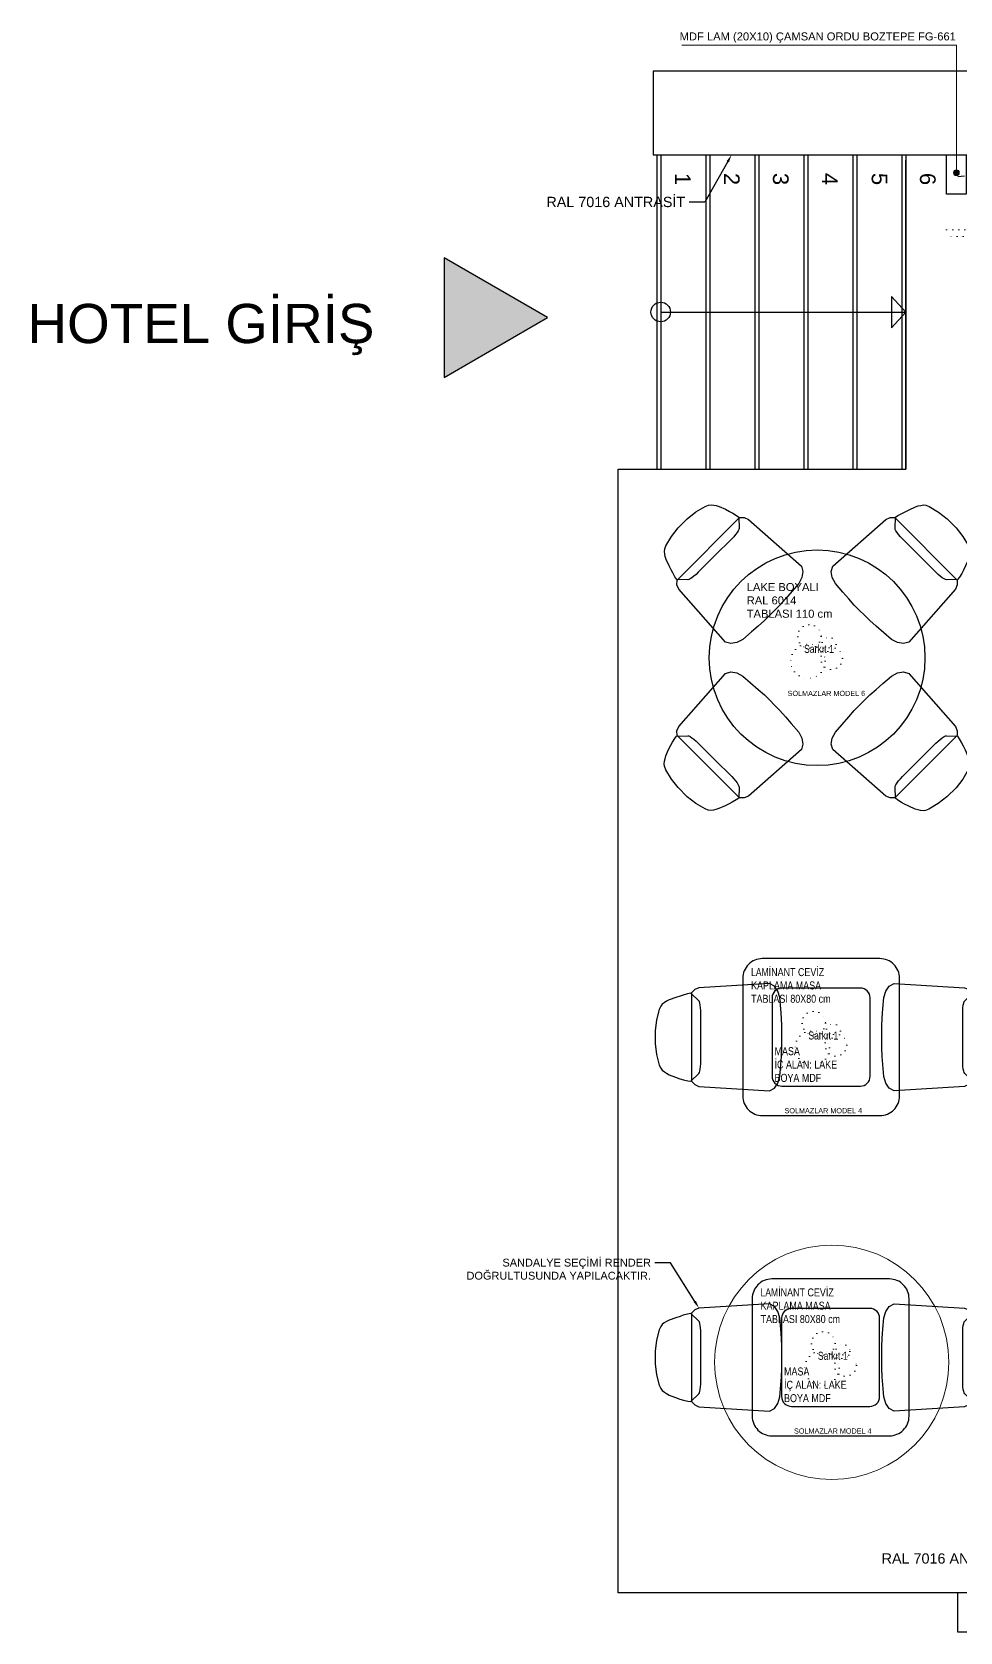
# Model space of a CAD drawing. Header units: millimetres. Extents: x 7687 to 15428, y -715 to 4028.
# Drawn here: x 7876 to 8350, y 338 to 1154 of the extents above; entities that cross this region are included whole.
import ezdxf
from ezdxf import colors
from ezdxf.entities.mleader import LeaderData, LeaderLine
from ezdxf.math import Vec2, Vec3

# ---------------------------------------------------------------- set-up
doc = ezdxf.new("R2010")
doc.units = ezdxf.units.MM
for name, pattern in [('14.022_CEKIRDEKLER_SAFTLAR_+51.00$0$ACAD_ISO07W100', [3, 0, -3]), ('ACAD_ISO07W100', [3, 0, -3]), ('CONTINUA', [0])]:
    doc.linetypes.add(name, pattern=pattern)
for name, color, linetype in [('0-MOBIL', 3, 'CONTINUA'), ('__yaç-yol-2', 6, 'Continuous'), ('_JLL.HATCH', 7, 'Continuous'), ('LAMİNANT MASA', 121, 'Continuous'), ('YAZI', 121, 'Continuous')]:
    doc.layers.add(name, color=color, linetype=linetype)
for name, color, linetype, lineweight in [('A-tefris-yazi', 141, 'Continuous', 5), ('Sarkıt Ayd.', 50, 'ACAD_ISO07W100', 0), ('SS_FURNITURE', 23, 'Continuous', 25), ('yazı', 7, 'Continuous', 20)]:
    doc.layers.add(name, color=color, linetype=linetype, lineweight=lineweight)
doc.styles.add('ARIAL', font='arial.ttf')
doc.styles.add('OTEL AKSARAY', font='', dxfattribs={"width": 0.8})
doc.styles.add('ROMANC', font='arial.ttf')
doc.styles.get("Standard").update_dxf_attribs({"font": 'arial.ttf'})
doc.styles.get('OTEL AKSARAY').set_extended_font_data('FrankRuehl')

# ---------------------------------------------------------------- blocks, each defined once
blk = doc.blocks.new('fdgfff')
at = {"color": 67, "true_color": 0x727430}
blk.add_line((50514.757, 5720.203), (50514.834, 5720.212), dxfattribs=at)
blk = doc.blocks.new('A$C45576B5D')
for points, elevation in [([(0, 45.99), (16.66, 14.04), (18.37, 12.42), (20.59, 11.58), (61.76, 29.87), (62.63, 32.08), (62.58, 34.44), (50.04, 68.21), (47.77, 69.95), (44.71, 70.58), (41.3, 70.12), (31.58, 66.66), (27.59, 65.16), (17.31, 60.59), (13.53, 58.64), (9.56, 56.5), (4.44, 53.75), (1.81, 51.52), (0.23, 48.84)], 3.76), ([(20.87, 11.3), (21.76, 10), (23.25, 8.22), (24.42, 6.92), (25.98, 5.2), (28.46, 2.69), (29.66, 1.69), (30.75, 0.97), (31.91, 0.3), (33.16, 0.01), (34.93, 0), (40.38, 0.94), (45.73, 2.56), (51.7, 5.21), (56.48, 8.09), (60.84, 11.51), (62.07, 12.88), (62.69, 14), (62.97, 15.31), (63.21, 16.58), (63.36, 18.08), (63.17, 21.61), (62.95, 24.01), (62.74, 25.84), (62.31, 28.03), (61.83, 29.5), (56.59, 31.67), (56.08, 31.77), (55.28, 31.71), (54.24, 31.49), (53, 31.13), (51.63, 30.64), (50.22, 30.05), (39.21, 25.16), (28.2, 20.27), (26.82, 19.62), (25.55, 18.94), (24.45, 18.26), (23.58, 17.63), (23, 17.08), (22.73, 16.63)], 13)]:
    blk.add_lwpolyline(points, close=True, dxfattribs=dict(elevation=elevation))
blk = doc.blocks.new('fxtgd')
at = {"layer": 'Sarkıt Ayd.', "linetype": '14.022_CEKIRDEKLER_SAFTLAR_+51.00$0$ACAD_ISO07W100'}
for centre, radius in [((47577.87, 3685.46), 6), ((47577.16, 3672.82), 8.75), ((47587.87, 3681.37), 3.6), ((47589.2, 3674.2), 5.55)]:
    blk.add_circle(centre, radius, dxfattribs=at)
at = {"layer": 'Sarkıt Ayd.', "insert": (47575.13, 3681.18), "char_height": 4.08, "attachment_point": 1, "style": 'OTEL AKSARAY'}
blk.add_mtext_dynamic_manual_height_columns('Sark{\\fArial|b0|i0|c162|p34;ıt 1}', width=49.5719, gutter_width=425, heights=[0], dxfattribs=at)
blk = doc.blocks.new('LAMİNANT CEVİZ MASA')
at = {"layer": 'LAMİNANT MASA'}
for points in [[(47278.24, 3555.66), (47338.24, 3555.66, 0.414214), (47348.24, 3565.66), (47348.24, 3625.66, 0.414214), (47338.24, 3635.66), (47278.24, 3635.66, 0.414214), (47268.24, 3625.66), (47268.24, 3565.66, 0.414214)], [(47288.24, 3570.66), (47328.24, 3570.66, 0.414214), (47333.24, 3575.66), (47333.24, 3615.66, 0.414214), (47328.24, 3620.66), (47288.24, 3620.66, 0.414214), (47283.24, 3615.66), (47283.24, 3575.66, 0.414214)]]:
    blk.add_lwpolyline(points, format="xyb", close=True, dxfattribs=at)
at = {"layer": 'Sarkıt Ayd.'}
blk.add_blockref('fxtgd', (-273.4, -82.67), dxfattribs=at)
at = {"layer": 'yazı', "attachment_point": 1, "style": 'OTEL AKSARAY'}
for s, width, insert, char_height in [('LAM{\\fArial|b0|i0|c162|p34;İNANT CEVİZ KAPLAMA MASA TABLASI 80X80 cm}', 49.5719, (47272.5, 3630.85), 4.08), ('{\\fArial|b0|i0|c162|p34;MASA\\PİÇ ALAN: LAKE BOYA MDF}', 37.1071, (47284.47, 3590.51), 4.08), ('{\\fArial|b0|i0|c162|p34;SOLMAZLAR MODEL 4}', 37.1071, (47289.56, 3559.43), 2.6438)]:
    blk.add_mtext_dynamic_manual_height_columns(s, width=width, gutter_width=425, heights=[0], dxfattribs=dict(at, insert=insert, char_height=char_height))
blk = doc.blocks.new('LAKE BOYALI MDF')
at = {"layer": 'LAMİNANT MASA'}
blk.add_circle((47554.37, 3964.93), 55, dxfattribs=at)
at = {"layer": 'Sarkıt Ayd.'}
blk.add_blockref('fxtgd', (-27.42, 290.34), dxfattribs=at)
at = {"layer": 'yazı', "insert": (47518.45, 4003.04), "char_height": 4.08, "attachment_point": 1, "style": 'ROMANC'}
blk.add_mtext_dynamic_manual_height_columns('{\\fArial|b0|i0|c177|p34;LAKE BOYALI \\PRAL 6014\\PTABLASI }110 cm', width=49.5719, gutter_width=425, heights=[0], dxfattribs=at)
blk = doc.blocks.new('JNHKIEANHGOIREA')
at = {"layer": 'Sarkıt Ayd.', "linetype": '14.022_CEKIRDEKLER_SAFTLAR_+51.00$0$ACAD_ISO07W100'}
for p, q in [((47620.42, 4394.42), (47830.42, 4394.42)), ((47830.42, 4391.02), (47620.42, 4391.02))]:
    blk.add_line(p, q, dxfattribs=at)
for centre in [(47641.63, 4392.77), (47695.06, 4392.77), (47753.92, 4392.77), (47817.57, 4392.77)]:
    blk.add_circle(centre, 6, dxfattribs=at)
at = {"layer": 'Sarkıt Ayd.', "char_height": 4.08, "attachment_point": 1, "style": 'OTEL AKSARAY'}
for insert in [(47633.67, 4395.07), (47687.1, 4395.07), (47745.95, 4395.07), (47809.61, 4395.07)]:
    blk.add_mtext_dynamic_manual_height_columns('Sark{\\fArial|b0|i0|c162|p34;ıt 2}', width=49.5719, gutter_width=425, heights=[0], dxfattribs=dict(at, insert=insert))

msp = doc.modelspace()

# ---------------------------------------------------------------- hatches: boundary and pattern name
at = {"layer": '__yaç-yol-2'}
msp.add_hatch(color=8, dxfattribs=at).paths.add_polyline_path([(8139.44, 1008.06), (8086.63, 1038.55), (8086.63, 977.57)])
at = {"layer": 'yazı'}
h = msp.add_hatch(color=256, dxfattribs=at)
h.dxf.hatch_style = 1
h.paths.add_polyline_path([(8349.46, 1081.97), (8346.46, 1081.97, 1)])
h.paths.add_polyline_path([(8347.96, 1083.47), (8347.96, 1081.97), (8349.46, 1081.97, 0.414214)])
h.paths.add_polyline_path([(8347.96, 1083.47, 0.414214), (8346.46, 1081.97), (8347.96, 1081.97)])

# ---------------------------------------------------------------- linework, layer by layer
for p, q in [((8193.35, 1133.78), (8193.35, 1091.12)), ((8348.46, 357.75), (8175.46, 357.75))]:
    msp.add_line(p, q)
at = {"ltscale": 1.5}
for p, q in [((8195.14, 1091.12), (8195.14, 930.75)), ((8197.14, 1091.12), (8197.14, 930.75)), ((8220.14, 1091.12), (8220.14, 930.75)), ((8222.14, 1091.12), (8222.14, 930.75)), ((8245.14, 1091.12), (8245.14, 930.75)), ((8247.14, 1091.12), (8247.14, 930.75)), ((8270.14, 1091.12), (8270.14, 930.75)), ((8272.14, 1091.12), (8272.14, 930.75)), ((8295.14, 1091.12), (8295.14, 930.75)), ((8297.14, 1091.12), (8297.14, 930.75)), ((8320.14, 1091.12), (8320.14, 930.75)), ((8322.14, 1091.12), (8322.14, 930.75)), ((8314.78, 1018.92), (8322.14, 1010.93)), ((8314.78, 1018.92), (8314.78, 1002.94)), ((8197.14, 1010.93), (8322.14, 1010.93)), ((8314.78, 1002.94), (8322.14, 1010.93))]:
    msp.add_line(p, q, dxfattribs=at)
at = {"color": 242, "true_color": 0xcd2027}
for points in [[(10533.23, 1133.78), (8193.35, 1133.78), (8193.35, 1091.12), (9688.15, 1091.12)], [(8980.96, 371.25), (8570.96, 371.25), (8570.96, 541.25), (8564.96, 541.25), (8564.96, 365.25), (8527.96, 365.25), (8527.96, 377.75), (8455.46, 377.75), (8455.46, 357.75), (8348.46, 357.75), (8348.46, 337.75), (9319.96, 337.75)]]:
    msp.add_lwpolyline(points, dxfattribs=at)
at = {"ltscale": 1.5}
msp.add_circle((8197.14, 1010.93), 5, dxfattribs=at)
at = {"layer": '0-MOBIL'}
msp.add_lwpolyline([(8352.96, 1071.12), (8342.96, 1071.12), (8342.96, 1091.12), (8352.96, 1091.12)], close=True, dxfattribs=at)
at = {"layer": '__yaç-yol-2', "color": 7}
msp.add_lwpolyline([(8139.44, 1008.06), (8086.63, 1038.55), (8086.63, 977.57)], close=True, dxfattribs=at)
at = {"layer": '_JLL.HATCH'}
for p, q in [((8322.14, 930.75), (8322.14, 1088.45)), ((8175.46, 357.75), (8175.46, 930.75)), ((8175.46, 930.75), (8322.14, 930.75))]:
    msp.add_line(p, q, dxfattribs=at)
at = {"layer": 'A-tefris-yazi', "color": 241, "true_color": 0xf7abae}
msp.add_circle((8284.39, 475.33), 59.75, dxfattribs=at)
at = {"layer": 'yazı'}
msp.add_lwpolyline([(8207.92, 1147.01), (8347.96, 1147.01), (8347.96, 1080.97)], dxfattribs=at)
msp.add_circle((8347.96, 1081.97), 1.5, dxfattribs=at)

# ---------------------------------------------------------------- block references
at = {"layer": '0-MOBIL', "xscale": 44.74403685717806, "yscale": 44.74403685717806, "zscale": 44.74403685717806, "rotation": 179.9999999999999}
msp.add_blockref('fdgfff', (2268586.3, 257025.21), dxfattribs=at)
at = {"layer": 'SS_FURNITURE', "xscale": -1}
for p, rotation in [((8301.46, 924.27, -3.76), 158.9523480858343), ((8187.25, 859.15, -3.76), 248.9523480858344), ((8252.37, 744.94, -3.76), 338.9523480858343), ((8366.58, 810.05, -3.76), 68.95234808583432), ((8358.25, 687.19, -3.76), 113.9523480858344), ((8358.25, 523.84, -3.76), 113.9523480858344)]:
    msp.add_blockref('A$C45576B5D', p, dxfattribs=dict(at, rotation=rotation))
at = {"layer": 'SS_FURNITURE', "rotation": 246.0476519141655}
for p in [(8210.58, 687.19, -3.76), (8210.58, 523.84, -3.76)]:
    msp.add_blockref('A$C45576B5D', p, dxfattribs=at)
at = {"layer": 'YAZI'}
for name, p in [('JNHKIEANHGOIREA', (-39277.45, -3341.6)), ('LAKE BOYALI MDF', (-39277.45, -3130.33)), ('LAMİNANT CEVİZ MASA', (-39029.27, -2954.51, -9.24)), ('LAMİNANT CEVİZ MASA', (-39024.42, -3117.86))]:
    msp.add_blockref(name, p, dxfattribs=at)

# ---------------------------------------------------------------- texts
at = {"ltscale": 1.5, "style": 'ARIAL'}
for s, p in [('1', (8204.38, 1081.87)), ('2', (8229.38, 1081.87)), ('3', (8254.38, 1081.87)), ('4', (8279.38, 1081.87)), ('5', (8304.75, 1081.87)), ('6', (8329.38, 1081.87))]:
    msp.add_text(s, height=8, rotation=270, dxfattribs=at).set_placement(p)
at = {"layer": '__yaç-yol-2', "color": 8}
msp.add_text('HOTEL GİRİŞ', height=20, dxfattribs=at).set_placement((7874.14, 995.08))
at = {"layer": 'yazı'}
for s, width, insert, char_height, attachment_point, style in [('MDF LAM (20X10) ÇAMSAN ORDU BOZTEPE FG-661 ', 252.8052, (8347.71, 1153.53), 4.08, 3, 'ROMANC'), ('{\\fArial|b0|i0|c162|p34;SOLMAZLAR MODEL 6}', 37.1071, (8261.86, 817.74), 2.6438, 1, 'OTEL AKSARAY')]:
    msp.add_mtext_dynamic_manual_height_columns(s, width=width, gutter_width=425, heights=[0], dxfattribs=dict(at, insert=insert, char_height=char_height, attachment_point=attachment_point, style=style))

# ---------------------------------------------------------------- leaders
at = {"color": 252, "ltscale": 100, "true_color": 0x939598}
ml = msp.add_multileader_mtext('Standard', dxfattribs=at)
ml.set_content('RAL 7016 ANTRASİT', color=(147, 149, 152))
ml.set_leader_properties()
ml.build(insert=Vec2(0, 0))
ctx = ml.context
ctx.base_point, ctx.char_height, ctx.plane_origin = Vec3(8137.53, 1067.02), 5.2416, Vec3(8233.32, 1046.43)
ctx.text_align_type = 2
notes = []
notes.append((ctx, [(1, (1, 1, 0), (8219.62, 1067.02), (-1, 0), 8, [(0, [(8233.32, 1091.12)], 0, [])])]))
ctx.mtext.insert, ctx.mtext.rotation, ctx.mtext.alignment, ctx.mtext.flow_direction = Vec3(8209.62, 1069.69), 6.283185, 3, 5
ml = msp.add_multileader_mtext('Standard', dxfattribs=at)
ml.set_content('RAL 7016 ANTRASİT', color=(147, 149, 152))
ml.set_leader_properties()
ml.build(insert=Vec2(0, 0))
ctx = ml.context
ctx.base_point, ctx.char_height, ctx.plane_origin = Vec3(8308.54, 375.2), 5.2416, Vec3(8404.33, 354.61)
ctx.text_align_type = 2
notes.append((ctx, [(1, (1, 1, 0), (8390.63, 375.2), (-1, 0), 8, [(0, [(8404.33, 354.61)], 0, [])])]))
ctx.mtext.insert, ctx.mtext.rotation, ctx.mtext.alignment, ctx.mtext.flow_direction = Vec3(8380.63, 377.87), 6.283185, 3, 5
at = {"layer": 'A-tefris-yazi', "color": 241, "true_color": 0xf7abae}
ml = msp.add_multileader_mtext('Standard', dxfattribs=at)
ml.set_content('SANDALYE SEÇİMİ RENDER\\PDOĞRULTUSUNDA YAPILACAKTIR.', color=(247, 171, 174))
ml.set_leader_properties()
ml.build(insert=Vec2(0, 0))
ctx = ml.context
ctx.base_point, ctx.plane_origin = Vec3(8097, 526.1), Vec3(8216.65, 502.92)
ctx.text_align_type = 2
notes.append((ctx, [(0, (1, 1, 0), (8202.16, 526.1), (-1, 0), 8, [(0, [(8216.65, 502.92)], 0, [])])]))
ctx.mtext.insert, ctx.mtext.rotation, ctx.mtext.alignment, ctx.mtext.flow_direction = Vec3(8192.16, 528.13), 6.283185, 3, 5
for ctx, leaders in notes:
    for number, flags, end, landing, length, lines in leaders:
        leader = LeaderData()
        leader.index, (leader.has_last_leader_line, leader.has_dogleg_vector, leader.attachment_direction) = number, flags
        leader.last_leader_point, leader.dogleg_vector, leader.dogleg_length = Vec3(end), Vec3(landing), length
        for number, points, colour, breaks in lines:
            line = LeaderLine()
            line.index, line.vertices, line.color, line.breaks = number, Vec3.list(points), colors.encode_raw_color(colour), breaks
            leader.lines.append(line)
        ctx.leaders.append(leader)

doc.saveas('drawing.dxf')
